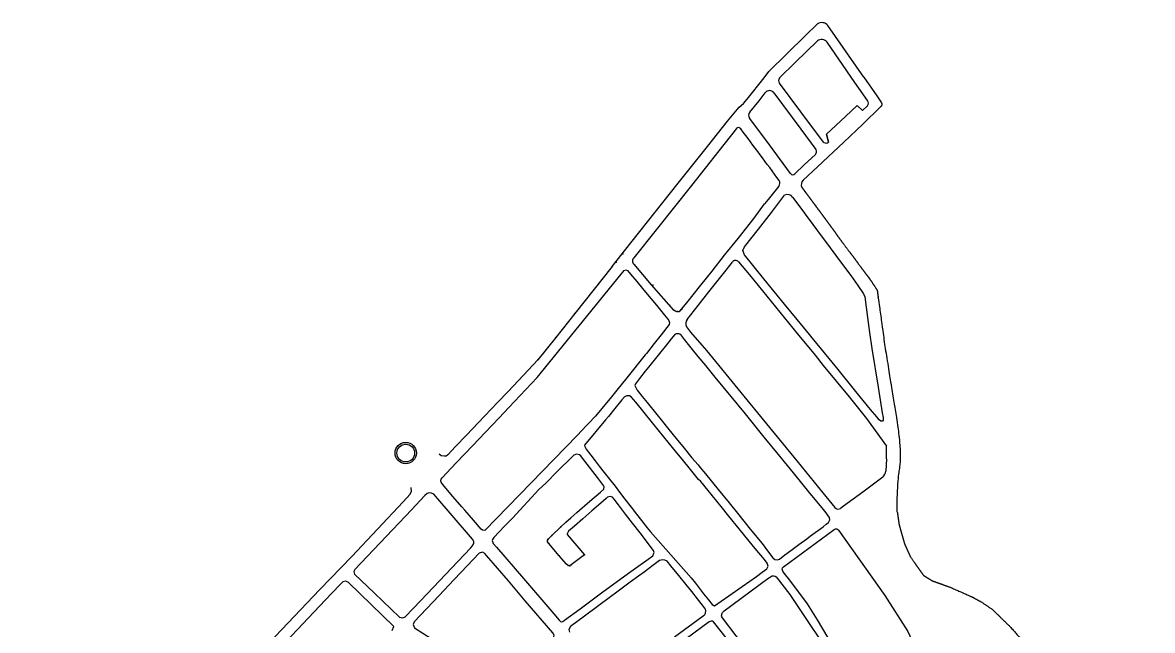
# Model space of a CAD drawing. Header units: millimetres. Extents: x 459866 to 460653, y 1408348 to 1409443.
# Drawn here: x 459883 to 460653, y 1409029 to 1409443 of the extents above; entities that cross this region are included whole.
import ezdxf

# ---------------------------------------------------------------- set-up
doc = ezdxf.new("R2010")
doc.units = ezdxf.units.MM
doc.header["$LTSCALE"] = 2
doc.layers.add('Réseau routier', color=7, linetype='Continuous')

# ---------------------------------------------------------------- blocks, each defined once
blk = doc.blocks.new('Code')
at = {"color": 0}
blk.add_point((0, 0), dxfattribs=at)
blk = doc.blocks.new('TCPOINT')
at = {"color": 0}
blk.add_point((0, 0), dxfattribs=at)

msp = doc.modelspace()

# ---------------------------------------------------------------- linework, layer by layer
at = {"layer": 'Réseau routier'}
for p, q in [((460456.58, 1409405.82, 125.1), (460432.13, 1409441.17, 125.1)), ((460455.7, 1409383.22, 175.29), (460459.06, 1409386.26, 175.07)), ((460381.98, 1409309.83, 127.8), (460389.05, 1409319.48)), ((460370.97, 1409295.83, 128.35), (460381.98, 1409309.83, 176.88))]:
    msp.add_line(p, q, dxfattribs=at)
msp.add_lwpolyline([(460377.15, 1409390.91), (460388.62, 1409405.52), (460391.87, 1409409.66), (460416.72, 1409434.1), (460424.95, 1409442.2)], dxfattribs=at)
at = {"layer": 'Réseau routier', "flags": 128}
for points in [[(460409.92, 1409415.8), (460425, 1409430.63)], [(460338.61, 1409232.11), (460349.38, 1409219.57), (460372.88, 1409190.93), (460390.38, 1409169.59), (460410.9, 1409144.38), (460428.77, 1409122.45), (460436.95, 1409112.52)]]:
    msp.add_lwpolyline(points, dxfattribs=at)
for points, elevation in [([(460450.56, 1409402.33), (460431.6, 1409429.75)], 125.08), ([(460399.24, 1409405.3), (460409.92, 1409415.8)], 172.97), ([(460429.45, 1409361.32), (460421, 1409372.47), (460399.22, 1409401.73)], 176.22), ([(460459.18, 1409389.98), (460453.29, 1409398.39), (460450.56, 1409402.33)], 175.07), ([(460378.98, 1409382.01), (460385.22, 1409389.81), (460389.49, 1409395.25)], 172.11), ([(460395.31, 1409395.21), (460413.74, 1409370.41), (460424.01, 1409356.57)], 173), ([(460455.7, 1409383.22), (460452.11, 1409386.6), (460444.2, 1409379.08), (460431.11, 1409366.91), (460432.45, 1409361.6), (460431.11, 1409366.91)], 176.69), ([(460406.65, 1409340.18), (460389.74, 1409363.08), (460378.78, 1409377.99)], 175.72), ([(460369.91, 1409370.86), (460357.82, 1409355.6), (460339.14, 1409332.09), (460315.01, 1409301.83), (460299.78, 1409282.69)], 172.6), ([(460423.64, 1409353.23), (460415.98, 1409346.05), (460409.54, 1409339.99)], 176.39), ([(460398.61, 1409331.62), (460391.45, 1409322.52), (460389.05, 1409319.48)], 175.57), ([(460374.23, 1409287.6), (460375.29, 1409290.11), (460384.94, 1409302.34), (460393.78, 1409313.6), (460402.59, 1409325.32)], 177.54), ([(460408.33, 1409323.89), (460416.12, 1409313.26), (460416.73, 1409312.52), (460421.88, 1409305.47), (460428.22, 1409296.88), (460429.87, 1409294.72), (460441.36, 1409279.18), (460447.73, 1409270.55), (460452.6, 1409263.94), (460456.36, 1409258.14), (460457.32, 1409256.15), (460459.23, 1409242.01), (460460.57, 1409231.75), (460462.08, 1409220.92), (460466.29, 1409194.62), (460469.16, 1409177.07)], 176.33), ([(460331.31, 1409246.35), (460336.08, 1409252.02), (460344.7, 1409262.91), (460350.24, 1409269.95), (460353.22, 1409273.63), (460361.78, 1409284.42), (460370.97, 1409295.83)], 178.81), ([(460465.49, 1409174.22), (460461.26, 1409179.42), (460451.24, 1409191.48), (460438.23, 1409207.67), (460424.62, 1409224.35), (460415.58, 1409235.41), (460402.63, 1409251.22), (460388.57, 1409268.41), (460375.36, 1409284.64), (460374.23, 1409287.6)], 182.23), ([(460299.95, 1409278.45), (460311.77, 1409264.19), (460327.01, 1409247.08)], 174.27), ([(460336.15, 1409240.74), (460343.75, 1409250.26), (460351.02, 1409259.58), (460360.9, 1409272.03), (460367.03, 1409279.83)], 179.64), ([(460371.24, 1409279.98), (460378.71, 1409271.01), (460393.53, 1409252.9), (460411.25, 1409231.14), (460423.36, 1409216.26), (460428.97, 1409209.42), (460446.63, 1409187.87), (460458.47, 1409173.27), (460472.11, 1409154.38)], 177.88), ([(460335.72, 1409235.75), (460338.61, 1409232.11)], 179.64), ([(460469.17, 1409177.06), (460469.79, 1409173.91), (460469.79, 1409172.01), (460469.41, 1409171.44), (460468.26, 1409171.44), (460467.02, 1409172.16), (460465.49, 1409174.22)], 181.4), ([(460472.11, 1409145.68), (460472.11, 1409154.38)], 133.49), ([(460472.11, 1409145.68), (460471.61, 1409137.25)], 177.88), ([(460469.64, 1409133.3), (460455.87, 1409123.06), (460442.89, 1409113.42), (460440.71, 1409111.92)], 182.94)]:
    msp.add_lwpolyline(points, dxfattribs=dict(at, elevation=elevation))
at = {"layer": 'Réseau routier', "elevation": 174.17}
msp.add_lwpolyline([(460456.58, 1409405.82), (460465.46, 1409393.11), (460468.61, 1409388.47, -0.321505), (460468.1, 1409385.53), (460455.84, 1409373.86), (460443.03, 1409361.65), (460425.09, 1409344.65), (460415.24, 1409335.64)], format="xyb", dxfattribs=at)
at = {"layer": 'Réseau routier', "elevation": 173.8}
msp.add_lwpolyline([(460285.07, 1409276.76), (460297.94, 1409292.98), (460309.29, 1409307.26), (460330.13, 1409333.5), (460350.13, 1409358.61), (460363.68, 1409375.85), (460371.57, 1409385.47), (460374.72, 1409387.93), (460377.15, 1409390.91)], dxfattribs=at)
at = {"layer": 'Réseau routier', "linetype": 'Continuous', "flags": 128}
for points in [[(460285.07, 1409276.76), (460259.79, 1409244.69), (460246.81, 1409228.45), (460234.46, 1409213.1), (460221.23, 1409199.06), (460214.2, 1409191.62), (460207.05, 1409184.15), (460194.02, 1409170.44), (460185.88, 1409161.92), (460178.41, 1409154.07), (460173.06, 1409148.34), (460172.07, 1409147.55), (460170.58, 1409147.45), (460168.61, 1409147.81), (460167.23, 1409148.78)], [(459883.35, 1408765.15), (459891.51, 1408755.55), (459899.04, 1408752.08), (459899.03, 1408752.08), (459911.48, 1408779.54), (459926.03, 1408813.57), (459954.5, 1408880.55), (459968.82, 1408912.81), (459988.16, 1408946.94), (459999.9, 1408963.64), (460005.58, 1408971.36), (460011.68, 1408978.47), (460033.91, 1409001.85), (460085.86, 1409056.56), (460107.62, 1409079.07), (460142.77, 1409116.33), (460147.55, 1409121.63), (460148.28, 1409123.57), (460148.19, 1409126.07)], [(460327.7, 1409024.38), (460347.21, 1409038.66), (460348.26, 1409039.62), (460348.73, 1409040.4), (460348.96, 1409042.27), (460348.65, 1409043.24), (460346.68, 1409045.83), (460343.24, 1409050.35), (460339.41, 1409055.31), (460335.39, 1409060.25), (460330.52, 1409066.21), (460325.17, 1409072.81), (460322.56, 1409075.9), (460321.12, 1409076.72), (460319.55, 1409076.94), (460317.42, 1409076.34), (460312.75, 1409072.89), (460306.86, 1409068.51), (460303.12, 1409065.76), (460297.49, 1409061.69), (460288.37, 1409054.82), (460284.03, 1409051.62), (460266.2, 1409038.44), (460256.68, 1409031.41), (460255.66, 1409029.36), (460255.97, 1409027.52)], [(460135.16, 1409028.74), (460136.38, 1409031.31), (460105.53, 1409061.35), (460103.6, 1409062.34), (460101.67, 1409061.85), (460099.56, 1409059.78), (460089.46, 1409049.26)]]:
    msp.add_lwpolyline(points, dxfattribs=at)
for points in [[(460198.38, 1409096.78), (460196.66, 1409097.15), (460195.77, 1409097.76), (460190.55, 1409103.82), (460184.74, 1409110.59), (460182.63, 1409113.06), (460176.64, 1409120.04), (460171.81, 1409125.76), (460169.65, 1409128.29), (460168.96, 1409129.07), (460168.61, 1409129.71), (460168.44, 1409130.42), (460168.44, 1409131.23), (460168.67, 1409131.92), (460169.28, 1409132.83), (460172, 1409135.7), (460179.02, 1409143.1), (460190.08, 1409154.68), (460198.63, 1409163.69), (460208.13, 1409173.73), (460214.82, 1409180.78), (460234.07, 1409201.09), (460291.22, 1409271.47), (460292.41, 1409273.01), (460293.37, 1409274.14), (460294.4, 1409274.46), (460295.59, 1409273.96), (460297.73, 1409271.63), (460301.85, 1409266.66), (460305.9, 1409261.75), (460310.11, 1409256.6), (460315.25, 1409250.42), (460320.84, 1409243.56), (460322.99, 1409240.92), (460323.68, 1409240.06), (460324.13, 1409238.63), (460323.91, 1409237.15), (460318.6, 1409230.31), (460313.81, 1409224.27), (460308.43, 1409217.5), (460307.7, 1409216.52), (460303.13, 1409210.81), (460299.73, 1409206.57), (460294.24, 1409199.8), (460289.25, 1409193.61), (460284.68, 1409187.94), (460278.17, 1409180.03), (460273.76, 1409174.87), (460268.76, 1409169.6), (460267.59, 1409168.41), (460261.17, 1409161.7)], [(460343.68, 1409141.51), (460344.84, 1409140.1), (460348.64, 1409135.46), (460357.43, 1409124.71), (460364.89, 1409115.58), (460371.48, 1409107.44), (460379.28, 1409097.84), (460387.25, 1409087.9), (460391.06, 1409083.01), (460394.67, 1409078.23), (460396.04, 1409077.06), (460397.72, 1409076.74), (460399.06, 1409077.28), (460402.84, 1409080.14), (460406.89, 1409083.14), (460412.35, 1409087.19), (460417.73, 1409091.21), (460420.32, 1409093.09), (460428.81, 1409099.39), (460431.03, 1409101.05), (460432.48, 1409102.21), (460433.4, 1409104.17), (460433.23, 1409105.68), (460432.44, 1409106.93), (460430.9, 1409108.87), (460429.06, 1409111.11), (460427, 1409113.66), (460420.02, 1409122.15), (460408.62, 1409136.16), (460397.31, 1409150.11), (460388.82, 1409160.52), (460375.93, 1409176.33), (460366.22, 1409188.12), (460355.26, 1409201.42), (460348.88, 1409209.23), (460343.84, 1409215.37), (460339.85, 1409220.31), (460334.45, 1409227.05), (460332.32, 1409229.72), (460331.18, 1409230.73), (460330.5, 1409230.91), (460329.48, 1409230.96), (460328.77, 1409230.83), (460327.77, 1409230.4), (460325.32, 1409227.58), (460322.96, 1409224.61), (460309.89, 1409208.15), (460307.69, 1409205.38), (460303.77, 1409200.48), (460300.96, 1409196.84), (460300.55, 1409195.75), (460302.09, 1409192.56), (460302.96, 1409191.41), (460305.54, 1409188.18), (460308.9, 1409184.05), (460315.52, 1409175.96), (460318.53, 1409172.16), (460323.75, 1409165.77), (460328.85, 1409159.48), (460334.16, 1409152.88), (460339.53, 1409146.31)], [(460266.29, 1409155.01), (460266.42, 1409154.05), (460267.48, 1409152.17), (460269.05, 1409150.15), (460270.69, 1409148.09), (460273.63, 1409144.3), (460276.37, 1409140.77), (460279.73, 1409136.45), (460283.39, 1409131.75), (460287.11, 1409127.01), (460290.23, 1409122.97), (460293.87, 1409118.27), (460298.11, 1409112.76), (460301.81, 1409107.98), (460305.14, 1409103.66), (460309.02, 1409098.63), (460311.2, 1409095.82), (460339, 1409064.51), (460341.97, 1409060.85), (460347.48, 1409053.73), (460350.76, 1409049.57), (460353.33, 1409046.41), (460354.48, 1409045.64), (460354.92, 1409045.59), (460383.53, 1409065.47), (460387.44, 1409068.36), (460390.57, 1409070.75), (460391.33, 1409072.62), (460390.7, 1409074.48), (460388.86, 1409077.12), (460382.62, 1409084.49), (460378.49, 1409089.54), (460371.73, 1409097.94), (460364.7, 1409106.59), (460359.3, 1409113.2), (460350.52, 1409124.08), (460345.45, 1409130.26), (460343.94, 1409131.68), (460337.54, 1409139.57), (460333.81, 1409144.22), (460328.32, 1409150.9), (460323.31, 1409157.06), (460317.39, 1409164.4), (460312.71, 1409170.15), (460306.99, 1409177.22), (460301.2, 1409184.33), (460298.15, 1409187.95), (460296.89, 1409188.57), (460295.05, 1409188.61), (460293.55, 1409187.96), (460291.77, 1409185.91), (460286.9, 1409179.9), (460282.56, 1409174.54), (460280.58, 1409172.31)], [(460254.54, 1409094.15), (460266.3, 1409080.31), (460257.28, 1409073.34), (460256.29, 1409072.85), (460255.08, 1409072.98), (460254.02, 1409073.94), (460249.02, 1409079.66), (460241.9, 1409087.91), (460241.04, 1409089.18), (460241.03, 1409090.19), (460241.44, 1409091), (460243.94, 1409093.35), (460249.98, 1409099.16), (460253.51, 1409102.62), (460256.87, 1409105.48), (460261.12, 1409109.16), (460269.88, 1409116.77), (460277.07, 1409123.02), (460279.35, 1409125.12), (460279.61, 1409126.51), (460279.25, 1409127.57), (460277.89, 1409129.36), (460275.06, 1409133.03), (460266.54, 1409144.03), (460263.59, 1409147.91), (460262.78, 1409148.52), (460260.91, 1409148.91), (460258.95, 1409148.21), (460257.84, 1409147.1), (460247.87, 1409137.19), (460239.81, 1409129.19), (460235.26, 1409124.69), (460217.13, 1409105.28), (460215.09, 1409103.12), (460211.83, 1409099.7), (460204.53, 1409091.97), (460203.62, 1409090.79), (460203.38, 1409090.03), (460203.49, 1409089.31), (460203.74, 1409088.65), (460204.11, 1409088.05), (460206.41, 1409085.44), (460224.71, 1409064.11), (460245.4, 1409040.04), (460249.07, 1409035.75), (460249.93, 1409034.83), (460250.71, 1409034.6), (460251.59, 1409034.86), (460252.73, 1409035.66), (460263.29, 1409043.48), (460277.84, 1409054.25), (460296.17, 1409067.8), (460312.74, 1409079.58), (460313.61, 1409081.33), (460313.67, 1409081.81), (460313.4, 1409083.16), (460310.45, 1409087.15), (460306.47, 1409092.28), (460304.18, 1409095.28), (460299.03, 1409101.94), (460294.31, 1409108.04), (460289.43, 1409114.35), (460286.46, 1409118.18), (460285.3, 1409119.49), (460283.7, 1409119.97), (460281.94, 1409119.48), (460281.11, 1409118.69), (460277.33, 1409115.4), (460271.29, 1409110.14), (460265.1, 1409104.69), (460259.48, 1409099.88), (460255.4, 1409096.28), (460254.54, 1409094.63)], [(460160.32, 1409122.54), (460159.04, 1409122.06), (460157.48, 1409120.65), (460148.37, 1409110.93), (460109.8, 1409070.23), (460109.16, 1409068.89), (460109.51, 1409067.13), (460123.08, 1409054.08), (460140.2, 1409037.85), (460142.41, 1409037.24), (460144.11, 1409037.97), (460154.66, 1409049.17), (460188.49, 1409084.77), (460189.75, 1409086.11), (460190.85, 1409088.07), (460190.78, 1409089.34), (460189.93, 1409090.97), (460163.61, 1409121.6), (460162.05, 1409122.36)]]:
    msp.add_lwpolyline(points, close=True, dxfattribs=at)
at = {"layer": 'Réseau routier', "flags": 128}
for points in [[(460455.16, 1408989.23, -0.123298), (460453.16, 1408989.04, -0.075418), (460451.8, 1408990.78), (460425.07, 1409035.99), (460418.27, 1409046.78), (460406.12, 1409062.99), (460402.44, 1409067.83, -0.150043), (460401.06, 1409070.57, -0.29936), (460401.88, 1409072.04), (460436.48, 1409097.61, -0.13181), (460438.16, 1409097.88, -0.201103), (460439.43, 1409097.05), (460470.87, 1409052.59), (460486.58, 1409027.91), (460495.13, 1409009.89, -0.282237), (460495.24, 1409006.88, -0.137494), (460493.79, 1409005.68)], [(460391.21, 1409064.07), (460394.18, 1409065.95, -0.067076), (460395.38, 1409066.03, -0.188092), (460396.95, 1409065.19), (460406.1, 1409053.18), (460439.57, 1409003.18), (460446.45, 1408988.64, -0.145695), (460446.57, 1408986.18, -0.164499), (460445.28, 1408984.76), (460436.26, 1408980.76), (460409.71, 1408968.27, -0.247911), (460406.83, 1408968.27), (460386.79, 1409000.58), (460378.87, 1409012.81), (460360.23, 1409037.38, -0.163071), (460359.72, 1409038.65, -0.103315), (460360.23, 1409041.03), (460361.44, 1409042.16)], [(460316.61, 1408956.91), (460317.15, 1408956.24, 0.199192), (460317.76, 1408955.92, 0.083538), (460318.5, 1408956.2), (460339.49, 1408969.25), (460359.79, 1408983.68), (460378.92, 1408998.12, 0.185273), (460379.5, 1408999.65, 0.19267), (460378.91, 1409001.84), (460374.78, 1409008.23), (460367.98, 1409017.12), (460354.15, 1409034.58, 0.186748), (460352.61, 1409035.09, 0.114193), (460351.16, 1409034.52), (460291.91, 1408990.69, 0.150333), (460290.88, 1408989.28, 0.197398), (460291.04, 1408986.91)]]:
    msp.add_lwpolyline(points, format="xyb", close=True, dxfattribs=at)
at = {"layer": 'Réseau routier', "color": 7, "linetype": 'Continuous', "flags": 128}
for points in [[(460199.45, 1409079.89), (460198.38, 1409081.2), (460196.66, 1409081.99), (460194.52, 1409081.29), (460182.22, 1409068.36), (460177.21, 1409063.12), (460167.32, 1409052.63), (460150.11, 1409034.59), (460149.52, 1409032.81), (460150.35, 1409030.58), (460161.83, 1409023.23), (460206.65, 1408995.06), (460216.61, 1408988.67), (460217.77, 1408987.91), (460220.41, 1408987.19), (460222.21, 1408988.37), (460235.59, 1409008.68), (460244.85, 1409022.69), (460245.64, 1409025.4), (460244.79, 1409026.98), (460225.93, 1409048.97), (460214.38, 1409062.46), (460199.45, 1409079.89)], [(460000.67, 1408950.74), (460001.6, 1408952.03), (460007.03, 1408960.53), (460013.26, 1408968.57), (460017.79, 1408973.7), (460059.06, 1409017.17), (460089.46, 1409049.26)]]:
    msp.add_lwpolyline(points, dxfattribs=at)
at = {"layer": 'Réseau routier'}
for radius in [7.3, 6.05]:
    msp.add_circle((460144.45, 1409149.62), radius, dxfattribs=at)
for centre, radius, start, end in [((460427.95, 1409437.5, 125.1), 5.57, 41.30711, 122.47985), ((460427.84, 1409426.72, 125.08), 4.83, 38.87203, 125.9648), ((460401.33, 1409403.5, -172.97), 2.76, 139.43269, 220.05956), ((460392.39, 1409393.13, 517.14), 3.59, 35.50087, 143.78311), ((460456.63, 1409388.2, 175.07), 3.11, 321.38234, 34.90605), ((460380.95, 1409379.9, -179.31), 2.89, 133.10309, 221.42771), ((460371.25, 1409369.63, -169.62), 1.82, 30.72782, 137.43296), ((456390.35, 1406381.66, 163.67), 4979.32, 36.38387, 36.88878), ((460430.76, 1409363.49, -175.74), 2.54, 239.12736, 311.8095), ((460421.52, 1409355.15, -169.81), 2.87, 317.88781, 29.71802), ((460396.6, 1409333.72, 175.57), 2.9, 313.8434, 34.27777), ((460408.17, 1409341.15, -176.76), 1.8, 212.71978, 319.59306), ((460418.43, 1409332.56, 174.17), 4.43, 136.03491, 203.99486), ((460404.71, 1409321.63, 178.76), 4.26, 31.9467, 119.88492), ((460301.76, 1409280.64, 175.95), 2.84, 134.03912, 230.50165), ((460369.19, 1409278.4, 177.88), 2.59, 37.56867, 146.29128), ((460329.79, 1409250.41, 81.4), 4.34, 230.08865, 290.58991), ((460340.82, 1409237.83, 178.65), 5.5, 148.04542, 202.17505), ((460462.53, 1409139.32, 188.12), 9.31, 319.69715, 347.10304), ((460439.14, 1409114.17), 2.74, 216.90383, 304.96185)]:
    msp.add_arc(centre, radius, start, end, dxfattribs=at)
msp.add_rational_spline([(460414.38, 1409330.76, 174.17), (460415.79, 1409328.87, 174.17), (460417.19, 1409326.99, 174.17), (460419.8, 1409323.47, 174.17), (460422.42, 1409319.96, 174.17), (460425.11, 1409316.32, 174.17), (460427.8, 1409312.69, 174.17), (460432.15, 1409306.78, 174.17), (460436.51, 1409300.88, 174.17), (460437.63, 1409299.24, 174.17), (460438.76, 1409297.59, 174.17), (460442.98, 1409291.94, 174.17), (460447.19, 1409286.27, 174.17), (460448.34, 1409284.83, 174.17), (460449.48, 1409283.39, 174.17), (460451.33, 1409280.81, 174.17), (460453.18, 1409278.23, 174.17), (460456.22, 1409274.19, 174.17), (460459.26, 1409270.14, 174.17), (460460.02, 1409269.16, 174.17), (460460.78, 1409268.18, 174.17), (460463.27, 1409264.41, 174.17), (460465.76, 1409260.65, 174.17), (460466.47, 1409255.52, 174.17), (460467.18, 1409250.39, 174.17), (460468.34, 1409241.71, 174.17), (460469.51, 1409233.04, 174.17), (460470.22, 1409227.92, 174.17), (460470.93, 1409222.81, 174.17), (460472.78, 1409211.28, 174.17), (460474.64, 1409199.75, 174.17), (460475.55, 1409194.04, 174.17), (460476.46, 1409188.34, 174.17), (460477.14, 1409184.17, 174.17), (460477.82, 1409180, 174.17), (460478.55, 1409175.49, 174.17), (460479.28, 1409170.98, 174.17), (460480.48, 1409161.53, 174.17), (460481.69, 1409152.08, 174.17), (460481.29, 1409145.59, 174.17), (460480.9, 1409139.1, 174.17), (460479.89, 1409131.09, 87.08), (460478.87, 1409123.09), (460478.5, 1409116), (460479.48, 1409108.97), (460480.06, 1409104.96), (460480.64, 1409100.95), (460482.52, 1409094.29), (460484.4, 1409087.63), (460486.42, 1409083.18), (460488.44, 1409078.73), (460492.83, 1409072.53), (460497.21, 1409066.32), (460500.22, 1409064.44), (460503.23, 1409062.56), (460503.24, 1409062.56), (460503.25, 1409062.56), (460506.48, 1409061.41), (460509.7, 1409060.27), (460512.82, 1409059.09), (460515.94, 1409057.92), (460522.94, 1409054.87), (460529.93, 1409051.82), (460533.36, 1409049.94), (460536.78, 1409048.05), (460540.45, 1409045.59), (460544.12, 1409043.13), (460550.43, 1409036.97), (460556.74, 1409030.82), (460566.58, 1409019.62), (460576.41, 1409008.43), (460582.92, 1408999.93), (460589.42, 1408991.43), (460599.01, 1408980.17), (460608.6, 1408968.92), (460618.63, 1408957.94), (460629.56, 1408947.87), (460634.51, 1408941.65), (460639.45, 1408935.43), (460641.04, 1408932.62), (460642.63, 1408929.8), (460644.72, 1408923.93), (460646.8, 1408918.06), (460648.07, 1408913.39), (460649.34, 1408908.72), (460649.9, 1408905.56), (460650.47, 1408902.4), (460655.62, 1408878.17), (460651.42, 1408853.76), (460650.35, 1408848.96), (460649.27, 1408844.16), (460645.89, 1408836.82), (460642.51, 1408829.48), (460640.23, 1408830.44), (460637.95, 1408831.41), (460628.42, 1408818.16), (460618.88, 1408804.92), (460609.92, 1408792.43), (460600.96, 1408779.95), (460596.89, 1408772), (460592.83, 1408764.04), (460584.2, 1408742.55), (460575.56, 1408721.06)], [1, 1, 1, 1, 1, 1, 1, 1, 1, 1, 1, 1, 1, 1, 1, 1, 1, 1, 1, 1, 1, 1, 1, 1, 1, 1, 1, 1, 1, 1, 1, 1, 1, 1, 1, 1, 1, 1, 1, 1, 1, 1, 1, 0.995463107292, 1, 1, 1, 1, 1, 1, 1, 1, 1, 1, 1, 1, 1, 1, 1, 1, 1, 1, 1, 1, 1, 1, 1, 1, 1, 1, 1, 1, 1, 1, 1, 0.999057040824, 1, 1, 1, 1, 1, 1, 1, 1, 1, 1, 1, 0.982073586457, 1, 1, 1, 1, 1, 1, 1, 1, 1, 1, 1, 1, 1, 1, 1], degree=2, knots=[0, 0, 0, 1, 1, 2, 2, 3, 3, 4, 4, 5, 5, 6, 6, 7, 7, 8, 8, 9, 9, 10, 10, 11, 11, 12, 12, 13, 13, 14, 14, 15, 15, 16, 16, 17, 17, 18, 18, 19, 19, 20, 20, 21, 21, 21.190585, 21.190585, 22.190585, 22.190585, 23.190585, 23.190585, 24.190585, 24.190585, 25.190585, 25.190585, 26.190585, 26.190585, 27.190585, 27.190585, 28.190585, 28.190585, 29.190585, 29.190585, 30.190585, 30.190585, 31.190585, 31.190585, 32.190585, 32.190585, 33.190585, 33.190585, 34.190585, 34.190585, 35.190585, 35.190585, 36.190585, 36.190585, 36.277446, 36.277446, 37.277446, 37.277446, 38.277446, 38.277446, 39.277446, 39.277446, 40.277446, 40.277446, 41.277446, 41.277446, 41.656711, 41.656711, 42.656711, 42.656711, 43.656711, 43.656711, 44.656711, 44.656711, 45.656711, 45.656711, 46.656711, 46.656711, 47.656711, 47.656711, 48.656711, 48.656711, 48.656711], dxfattribs=at)

# ---------------------------------------------------------------- block references
for name, p in [('Code', (460292.34, 1409285.52)), ('TCPOINT', (460292.34, 1409285.52)), ('Code', (460287.75, 1409279.77)), ('TCPOINT', (460287.75, 1409279.77)), ('TCPOINT', (460276.1, 1409265.13)), ('Code', (460312.86, 1409264.17)), ('TCPOINT', (460312.86, 1409264.17)), ('TCPOINT', (460259.79, 1409244.69)), ('Code', (460324.42, 1409250.25)), ('TCPOINT', (460324.42, 1409250.25)), ('Code', (460327.53, 1409246.69)), ('TCPOINT', (460327.53, 1409246.69)), ('Code', (460329.45, 1409246.15)), ('TCPOINT', (460329.45, 1409246.15)), ('Code', (460330.7, 1409246.18)), ('TCPOINT', (460330.7, 1409246.18)), ('Code', (460331.7, 1409246.71)), ('TCPOINT', (460331.7, 1409246.71)), ('Code', (460332.55, 1409247.69)), ('TCPOINT', (460332.55, 1409247.69)), ('TCPOINT', (460246.81, 1409228.45)), ('TCPOINT', (460234.46, 1409213.1)), ('TCPOINT', (460250.15, 1409099.32)), ('TCPOINT', (460241.03, 1409090.19)), ('TCPOINT', (460241.04, 1409089.18)), ('TCPOINT', (460241.44, 1409091)), ('TCPOINT', (460243.94, 1409093.35)), ('TCPOINT', (460241.9, 1409087.91)), ('TCPOINT', (460249.02, 1409079.66)), ('TCPOINT', (460254.02, 1409073.94)), ('TCPOINT', (460257.28, 1409073.34)), ('TCPOINT', (460266.3, 1409080.31)), ('TCPOINT', (460255.08, 1409072.98)), ('TCPOINT', (460256.29, 1409072.85))]:
    msp.add_blockref(name, p, dxfattribs=at)

doc.saveas('drawing.dxf')
